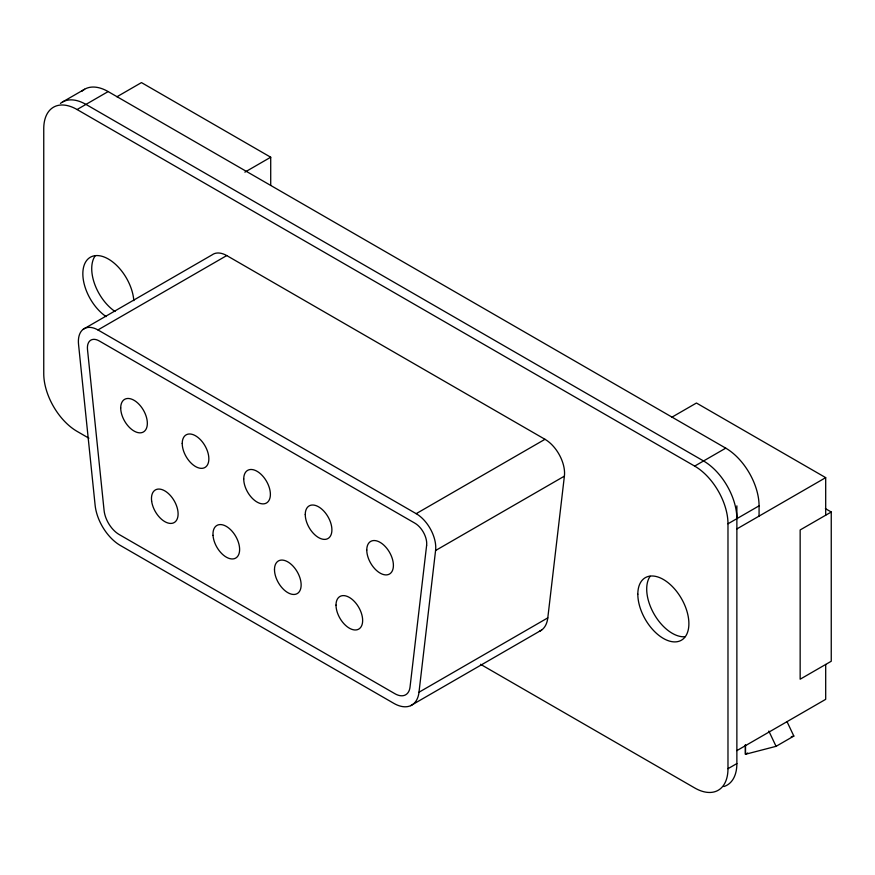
<?xml version="1.0" encoding="UTF-8"?>
<svg xmlns="http://www.w3.org/2000/svg" width="875" height="875" viewBox="0 0 875 875"><rect width="100%" height="100%" fill="white"/><g stroke="black" fill="none" stroke-linecap="round" stroke-linejoin="round"><path stroke-width="1.31" d="M418.994 692.234L435.575 550.517A27.683 15.98 60 0 0 416.183 513.669L97.934 329.941A27.902 16.111 60 0 0 78.542 344.378L95.123 505.258A35.919 20.738 60 0 0 120.148 545.344L393.969 703.434A35.919 20.738 60 0 0 418.994 692.234L547.794 617.87L564.386 476.153A27.683 15.98 60 0 0 544.983 439.305L226.745 255.566A27.902 16.111 60 0 0 212.067 254.887L83.256 329.252M62.387 102.069L84.602 89.25M88.889 438.189L77.066 431.364A47.108 27.202 60 0 1 43.75 373.658L43.75 128.767A47.108 27.202 60 0 1 77.066 109.528L108.15 91.58L725.758 448.153A47.108 27.202 60 0 1 759.073 505.848L759.073 516.108M116.922 96.775L141.466 82.6L270.714 157.227L270.714 185.402M244.869 172.156L270.714 157.227M97.934 329.941L226.745 255.566M416.183 513.669L544.983 439.305M435.575 550.517L564.386 476.153M671.77 417.266L696.445 403.025L825.694 477.641L825.694 515.211M77.066 109.528L694.673 466.102L725.758 448.153M410.659 705.677L541.614 630.066M480.517 664.289L694.673 787.938A47.108 27.202 60 0 0 727.978 768.698L727.978 523.797L759.073 505.848M736.87 528.927L825.694 477.641M831.25 512.006L800.155 529.955L800.155 679.208L831.25 661.248L831.25 512.006L825.377 508.616M736.87 750.619L825.694 699.333L825.694 664.453M747.655 753.003L745.434 754.283L745.434 744.8L745.434 754.283L776.059 746.331L793.833 736.072L787.172 721.963M727.978 768.698L736.87 763.569L736.87 505.848M791.273 736.728L793.833 736.072M768.841 731.052L776.059 746.331M685.005 636.727A36.116 20.858 60 0 1 654.183 614.239A36.116 20.858 60 0 1 650.125 576.297M60.43 103.414A47.108 27.202 60 0 1 85.947 104.398L703.555 460.972A47.108 27.202 60 0 1 736.87 518.667M81.725 91.372A47.108 27.202 60 0 1 108.15 91.58M115.041 311.489A36.116 20.858 60 0 1 95.145 255.883M547.794 617.87A35.919 20.738 60 0 1 539.459 631.312M106.159 316.619A36.116 20.858 60 0 1 82.852 272.934A36.116 20.858 60 0 1 107.636 258.617A36.116 20.858 60 0 1 133.82 300.65M736.87 763.569A47.108 27.202 60 0 1 723.833 786.559M694.673 466.102A47.108 27.202 60 0 1 727.978 523.797M426.628 545.344L410.036 687.072A21.547 12.447 60 0 1 394.92 693.722L119.197 534.538A21.547 12.447 60 0 1 104.081 510.42L87.5 349.552A16.745 9.669 60 0 1 99.236 340.944L414.881 523.173A16.745 9.669 60 0 1 426.628 545.344M243.731 478.986A18.845 10.883 60 0 0 263.725 503.858A18.845 10.883 60 0 0 263.725 477.203A18.845 10.883 60 0 0 243.731 478.986M182.219 443.472A18.845 10.883 60 0 0 202.202 468.333A18.845 10.883 60 0 0 202.202 441.689A18.845 10.883 60 0 0 182.219 443.472M120.706 407.958A18.845 10.883 60 0 0 140.689 432.819A18.845 10.883 60 0 0 140.689 406.175A18.845 10.883 60 0 0 120.706 407.958M305.255 514.511A18.845 10.883 60 0 0 325.238 539.372A18.845 10.883 60 0 0 325.238 512.717A18.845 10.883 60 0 0 305.255 514.511M366.767 550.025A18.845 10.883 60 0 0 386.75 574.886A18.845 10.883 60 0 0 386.75 548.242A18.845 10.883 60 0 0 366.767 550.025M336.011 605.095A18.845 10.883 60 0 0 355.994 629.956A18.845 10.883 60 0 0 355.994 603.312A18.845 10.883 60 0 0 336.011 605.095M274.488 569.581A18.845 10.883 60 0 0 294.481 594.442A18.845 10.883 60 0 0 294.481 567.788A18.845 10.883 60 0 0 274.488 569.581M213.019 535.358A18.845 10.883 60 0 0 233.898 558.786A18.845 10.883 60 0 0 231.984 531.125A18.845 10.883 60 0 0 213.019 535.358M151.637 501.123A18.845 10.883 60 0 0 173.217 523.02A18.845 10.883 60 0 0 169.498 494.572A18.845 10.883 60 0 0 151.637 501.123M637.82 594.191A36.116 20.858 60 0 0 676.123 641.845A36.116 20.858 60 0 0 676.123 590.767A36.116 20.858 60 0 0 637.82 594.191"/></g></svg>
